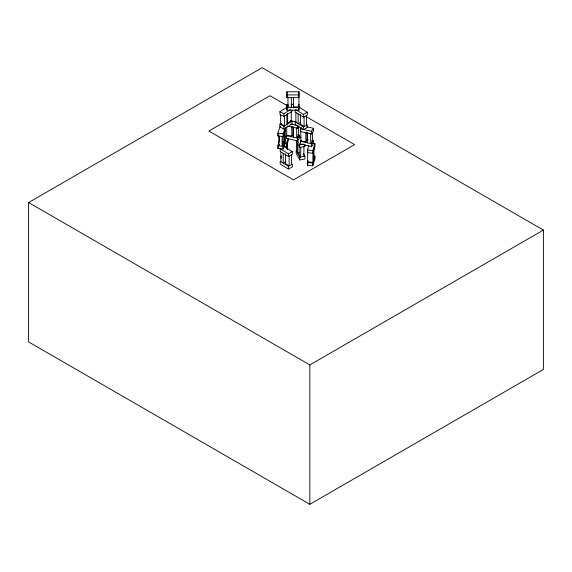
<?xml version="1.0" encoding="UTF-8"?>
<svg xmlns="http://www.w3.org/2000/svg" width="572" height="572" viewBox="0 0 572 572"><rect width="100%" height="100%" fill="white"/><g stroke="black" fill="none" stroke-linecap="round" stroke-linejoin="round"><path stroke-width="0.86" d="M286.958 97.648L286.958 91.785L298.942 91.785L298.934 97.648L286.958 97.648L286.958 94.895L298.934 94.895L298.934 110.174L286.958 110.174L286.958 104.311L286.958 107.064M287.973 104.311L287.966 107.422L287.973 97.197M291.341 104.311L291.341 107.422L291.341 97.204M298.934 106.842L293.543 106.842L293.55 104.898M298.934 110.174L298.942 104.311M283.741 146.167L286.393 146.446L286.393 143.701L288.038 138.603M286.393 146.446L288.581 139.654M312.305 143.429L314.957 143.708L314.957 146.461L312.762 153.26L307.464 152.688L307.464 149.943L308.837 145.688M307.464 152.688L308.065 150.844M313.191 156.049L314.957 156.242L314.957 158.987L312.762 165.787L307.464 165.222L308.065 160.618M307.464 165.222L308.015 163.52M312.762 153.26L312.762 150.507L314.957 143.708M313.22 158.43L313.964 156.135L313.964 148.134M312.762 165.787L312.762 163.034L314.957 156.242M285.442 127.656L285.442 129.715L283.147 136.508L277.856 135.907L277.856 133.162L280.151 126.369M277.856 135.907L278.371 134.399M283.147 149.035L283.147 146.282L285.442 139.496L285.442 142.249L283.147 149.035L277.856 148.441L277.856 145.688L279.386 141.162M277.856 148.441L278.371 146.933M279.365 144.273L278.85 145.803L278.85 136.022M282.16 136.393L282.16 146.175L283.19 143.114L283.147 133.755L285.185 127.72M298.069 125.897L296.653 128.085L296.653 137.859L298.541 134.949L298.541 126.948M286.736 127.098L286.736 135.099L291.784 136.186L292.964 134.363L292.964 126.362M287.244 126.055L297.597 128.285L299.013 126.097M306.613 126.834L313.52 128.321L313.52 131.074L311.633 133.984L300.414 131.567L300.414 128.814L301.358 127.356M297.597 138.066L286.379 135.643L286.379 138.395L297.597 140.819L297.597 138.066L299.485 135.149L297.762 134.778M297.597 140.819L299.485 137.902L299.485 135.149M311.79 140.476L313.52 140.848L313.52 143.601L311.633 146.518L300.414 144.094L300.414 141.341L301.358 139.89M311.633 133.984L311.633 131.238L313.52 128.321M300.765 131.017L300.765 140.798L305.813 141.885L306.992 140.069L306.992 132.068M311.633 146.518L311.633 143.765L313.52 140.848M292.006 110.053L292.006 111.426L283.905 116.524L279.937 114.421L279.937 111.669L287.301 107.035M283.905 116.524L283.905 113.771L290.533 109.602M290.683 120.506L292.006 121.207L292.006 123.96L283.905 129.05L279.937 126.948L279.937 124.195L281.41 123.273M283.905 129.05L283.905 126.305L292.006 121.207M28.6 202.545L262.162 67.703L543.4 230.073L543.4 369.455L309.838 504.297L28.6 341.927L28.6 202.545L309.838 364.922L543.4 230.073M282.833 147.297L284.141 146.589L292.328 151.637L292.328 154.383L288.395 156.513L280.208 151.466L280.208 148.713L288.395 153.761L288.395 156.513M288.395 153.761L292.328 151.637M285.828 161.669L283.204 163.091L283.204 153.31M288.395 166.295L292.328 164.164L292.328 166.917L288.395 169.04L280.208 163.992L280.208 161.247L288.395 166.295L288.395 169.04M295.938 109.76L303.332 114.371L307.286 112.262L307.286 115.008L303.332 117.124L295.195 112.055L295.195 109.988M300.808 122.279L298.169 123.688L298.169 113.907M303.332 126.905L307.286 124.789L307.286 127.542L303.332 129.658L295.195 124.582L295.195 121.829L303.332 126.905L303.332 129.658M298.748 137.609L301.322 137.151M297.368 140.276L299.742 144.673L303.174 144.058M296.182 140.826L299.742 147.426L304.89 146.504L304.89 144.437M299.199 152.71L297.483 153.017L297.483 143.236M299.742 157.207L304.89 156.278L304.89 159.03L299.742 159.953L296.182 153.353L296.182 150.608L299.742 157.207L299.742 159.953M291.241 104.311L293.808 104.311M298.934 107.429L286.958 107.422L286.958 110.174M285.049 136.522L286.815 136.708M282.861 143.322L286.393 143.701M307.464 149.943L312.762 150.507M307.464 162.469L312.762 163.034M277.856 133.162L283.147 133.755M282.84 141.777L284.606 141.978L284.606 132.196M277.856 145.688L283.147 146.282M290.855 120.756L296.031 121.879M290.698 124.045L297.597 125.533L297.597 128.285M300.414 128.814L311.633 131.238M306.613 139.361L308.344 139.732M300.414 141.341L311.633 143.765M279.937 111.669L283.905 113.771M279.937 124.195L283.905 126.305M287.687 105.963L269.998 95.746L208.88 131.031L293.5 179.887L354.619 144.602L306.156 116.624M299.149 107.186L307.286 112.262M303.303 153.346L304.89 156.278M313.563 150.772L313.563 160.553M312.948 152.688L312.948 162.462L307.65 161.897L307.65 152.116M312.569 132.647L312.569 140.648L310.689 143.558L310.689 133.784M309.838 364.922L309.838 504.297M307.529 133.104L307.529 142.878M306.549 115.408L306.549 125.189M305.813 132.111L305.813 141.885M304.075 116.731L304.075 126.505L300.414 124.224L300.414 114.443M303.925 146.675L303.925 156.456M303.332 114.371L303.332 117.124M300.708 147.254L300.708 157.035L299.106 154.061L299.106 145.174M299.742 144.673L299.742 147.426M298.942 91.785L298.942 94.537M296.482 141.384L296.482 151.158M295.881 112.477L295.881 122.258M293.55 97.783L293.543 106.842M293.493 127.399L293.493 137.18M291.784 126.405L291.784 136.186M291.591 154.783L291.591 164.564M291.262 111.032L291.262 120.814L287.616 123.102L287.616 113.328M289.139 156.113L289.139 165.894L285.449 163.621L285.449 153.839M287.587 141.32L287.587 149.321M287.194 143.965L287.194 149.299M286.958 91.785L286.958 94.53M286.872 114.657L286.872 124.439M286.579 145.874L286.579 148.541M285.249 130.287L285.249 140.069M284.591 116.095L284.591 125.869L280.623 123.766L280.623 114.879M281.095 155.663L281.095 158.408M280.902 151.895L280.902 161.669M279.315 136.05L279.315 141.384"/></g></svg>
